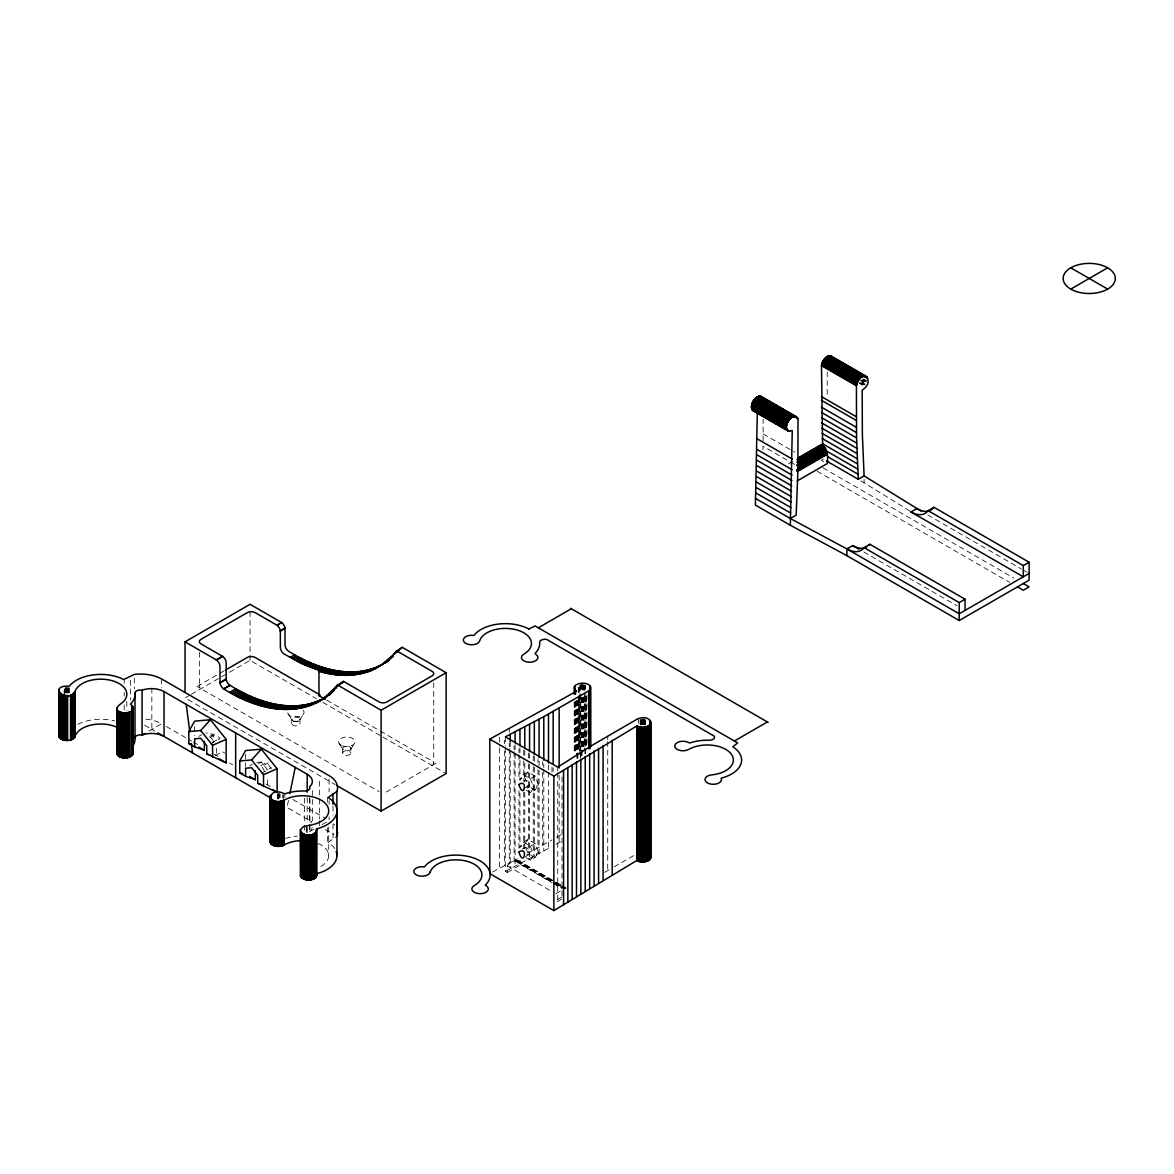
<?xml version="1.0" encoding="UTF-8"?>
<svg xmlns="http://www.w3.org/2000/svg" width="1174" height="1174" viewBox="0 0 1174 1174"><rect width="100%" height="100%" fill="white"/><g stroke="black" fill="none" stroke-linecap="round" stroke-linejoin="round"><path stroke-width="0.75" stroke-dasharray="5 3.75" d="M267.393 784.863L267.393 777.687M763.1 440.852L763.115 419.338M762.968 449.774L763.027 446.193L794.798 464.537M523.971 782.016L524.822 780.138L526.877 780.343L529.782 785.362L529.21 787.035L523.883 790.146M288.466 800.433L287.043 807.404L311.756 821.727M529.665 853.63L529.753 852.427M524.176 848.362C526.334 845.618 529.679 849.961 529.753 852.324M299.722 719.956L303.567 714.071M350.659 749.364L354.504 743.48M528.036 771.993L523.384 774.679L519.891 779.653L524.543 776.953L528.036 771.993L535.036 776.029L538.528 785.024L535.036 789.999L530.369 792.685L526.172 790.263M530.369 792.685L533.862 787.725L538.528 785.024M528.036 839.469L523.384 842.154L519.891 847.129L524.543 844.429L528.036 839.469L535.036 843.49L538.528 852.5L535.036 857.475L530.369 860.16L526.172 857.739M530.369 860.16L533.862 855.186L538.528 852.5M529.386 854.276L523.883 857.622M334.678 848.523A34.325 19.811 0 0 0 328.133 842.36L336.879 836.24M561.847 897.024L555.801 900.517L557.738 901.632L562.023 898.814L562.023 775.222M604.757 872.282L610.935 868.687M556.153 844.223L562.317 840.687M224.131 670.824L200.945 684.207A5.488 3.17 0 0 0 200.945 688.698L379.158 791.614M189.792 695.169L185.037 697.914L335.25 784.643M191.377 694.245L219.92 677.765M221.519 676.855L227.859 673.186M229.444 672.276L250.062 660.375L316.481 698.706M149.054 731.02L161.601 723.771A29.981 17.317 0 0 0 144.109 719.002M198.817 736.421L201.59 734.821M209.735 736.377L216.676 732.371M210.41 737.389L217.337 733.383M212.303 742.614L216.456 740.207L210.41 732.679L205.876 733.09M210.41 744.111L220.11 738.505A4.124 2.377 60 0 1 217.219 733.823M215.356 755.645L222.282 751.639L224.88 753.136M249.739 765.83L252.513 764.23M258.573 763.687L261.347 762.087L267.393 769.616L264.62 771.215M260.672 765.786L267.613 761.779M268.274 762.792L261.347 766.798A4.124 2.377 60 0 1 264.253 771.832M788.649 463.818L794.945 460.179M261.347 773.519L271.047 767.913M823.341 459.122L821.389 460.237L824.309 461.925M313.766 829.343L309.584 831.75A5.224 3.008 0 0 1 309.819 832.234M322.131 824.515L329.102 820.479L329.102 816.899M523.384 774.679L530.369 778.714L535.036 776.029M523.384 788.649L528.036 785.964L535.036 789.999M522.298 849.066L524.822 847.613M523.384 842.154L530.369 846.19L535.036 843.49M492.566 872.018L517.338 858.869M556.593 837.282L562.757 833.716M505.334 747.779L505.334 871.372L507.271 872.487L507.271 865.766C509.09 862.714 520.977 856.55 520.86 864.651L552.176 882.731M507.271 872.487L520.86 864.651M555.801 893.796L563.872 889.144M614.105 866.867L634.65 855.068M528.505 763.892L528.505 852.94L551.971 839.953M198.054 685.895L200.46 684.53M505.334 871.372L551.604 846.821M528.931 787.24L526.877 787.035M528.931 854.716L526.877 854.511M433.045 764.832L436.024 763.261M256.798 762.498L261.347 762.087M197.071 686.452L200.05 688.023M863.11 378.835L866.295 380.669M863.037 379.217L866.221 381.051M862.963 379.598L866.133 381.433M862.861 379.994L866.03 381.829M861.012 379.862L864.196 381.697M860.865 380.259L864.049 382.093M860.718 380.655L863.888 382.489M861.936 382.342L865.121 384.177M861.745 382.739L864.915 384.558M861.54 383.106L864.71 384.94M859.72 382.563L862.905 384.397M859.485 382.929L862.67 384.764M859.251 383.282L862.42 385.116M927.856 514.975L1021.204 568.876M1022.789 569.786L1027.529 572.53M860.924 480.826L910.584 511.468M822.974 467.868L1013.822 578.063M763.144 433.925L794.901 452.269M817.148 471.229L1009.581 582.333M863.785 551.971L957.133 605.857M326.827 700.203L378.703 730.155M380.273 731.064L432.149 761.016A5.488 3.17 0 0 1 432.149 765.507L386.921 791.614A5.488 3.17 0 0 1 382.915 792.538M322.806 702.36L381.301 736.142M382.885 737.052L446.135 773.563M535.036 857.475L528.036 853.439L524.543 844.429M518.204 860.542L565.897 887.882M517.675 860.498L564.914 887.617M517.411 860.498L554.979 882.188M556.359 882.995L565.941 888.527M516.839 860.571L562.742 886.869M516.545 860.645L565.076 888.659M516.252 860.733L555.39 883.332M556.74 884.11L564.782 888.747M515.944 860.85L561.495 887.133M515.65 860.968L562.61 888.087M515.342 861.114L562.302 888.234M553.732 883.626L561.568 888.146M507.271 865.766L551.105 891.081M166.341 726.515L191.626 741.117M193.211 742.027L199.521 745.666M213.756 753.884L220.066 757.538M229.546 763.012L232.716 764.832M265.896 783.997L270.636 786.727M292.766 799.494L325.946 818.66M144.534 725.194L154.865 731.153M325.183 829.49L333.959 834.553M339.125 743.48L342.969 749.364M288.188 714.071L292.033 719.956M530.369 778.714L533.862 787.725M524.543 776.953L528.036 785.964M530.369 846.19L533.862 855.186M864.108 479.286L864.108 482.646M827.23 371.82L827.23 396.739M645.627 719.97L645.627 725.429M645.216 719.897L645.216 725.341M644.805 719.823L644.805 725.283M644.379 719.765L644.379 725.224M643.954 717.901L643.954 725.165M643.528 719.691L643.528 725.136M643.103 719.662L643.103 725.121M642.662 719.662L642.662 725.106M642.237 719.662L642.237 725.121M641.811 719.691L641.811 725.136M641.371 719.721L641.371 725.165M640.96 719.765L640.96 725.224M640.534 719.823L640.534 725.283M640.124 719.897L640.124 725.341M638.539 718.488L638.539 723.932M607.721 736.054L607.721 739.693M607.721 741.513L607.721 870.55M586.956 694.759L586.956 745.651M586.589 696.446L586.589 745.519M586.208 696.329L586.208 745.402M585.811 696.211L585.811 745.285M585.415 685.22L585.415 688.859M585.415 696.123L585.415 747.016M585.415 748.836L585.415 754.28M585.004 685.132L585.004 690.591M585.004 692.411L585.004 746.928M585.004 748.748L585.004 754.207M584.593 685.058L584.593 694.157M584.593 695.962L584.593 750.494M584.182 685L584.182 694.098M584.182 695.903L584.182 750.435M583.757 684.956L583.757 690.415M583.757 697.679L583.757 748.572M583.317 684.926L583.317 690.385M583.317 697.649L583.317 748.542M582.891 684.912L582.891 690.356M582.891 697.635L582.891 748.528M582.465 684.897L582.465 690.356M582.465 697.62L582.465 752.152M582.025 683.092L582.025 690.356M582.025 697.635L582.025 748.528M582.025 750.333L582.025 755.792M581.6 683.107L581.6 690.385M581.6 697.649L581.6 748.542M581.6 750.362L581.6 755.807M581.174 684.956L581.174 690.415M581.174 697.679L581.174 748.572M581.174 750.391L581.174 755.836M580.748 685L580.748 692.278M580.748 694.098L580.748 750.435M580.748 752.255L580.748 757.7M580.323 685.058L580.323 692.337M580.323 694.157L580.323 750.494M580.323 752.314L580.323 757.758M579.912 685.132L579.912 696.035M579.912 697.855L579.912 754.207M579.501 687.039L579.501 694.304M579.501 696.123L579.501 750.641M579.105 687.128L579.105 698.031M579.105 699.851L579.105 750.744M578.709 687.23L578.709 698.148M578.709 699.953L578.709 749.027M578.342 687.362L578.342 694.626M578.342 696.446L578.342 749.159M577.975 700.203L577.975 751.096M577.975 752.916L577.975 758.375M577.608 700.35L577.608 751.243M577.608 753.062L577.608 758.507M577.27 700.496L577.27 751.389M577.27 753.209L577.27 758.668M576.948 700.658L576.948 751.551M576.948 753.37L576.948 758.83M576.625 700.834L576.625 753.547M576.331 701.01L576.331 753.723M576.052 701.201L576.052 752.637M575.788 701.406L575.788 752.446M575.539 701.348L575.539 752.505M575.319 701.127L575.319 752.71M575.113 702.037L575.113 753.62M574.922 702.272L574.922 753.4M574.614 702.037L574.614 753.62M574.218 702.14L574.218 753.532M559.162 775.266L559.162 842.521M557.738 767.136L557.738 770.775M557.738 772.595L557.738 901.632M553.159 767.781L553.159 771.421M551.971 767.253L551.971 772.697M548.493 764.949L548.493 770.408M548.493 772.228L548.493 848.553M543.797 763.922L543.797 767.547M543.797 769.366L543.797 851.165M542.667 761.588L542.667 765.228M542.667 772.492L542.667 845.192M539.071 761.046L539.071 768.324M539.071 770.129L539.071 853.747M537.971 758.742L537.971 762.366M537.971 769.645L537.971 847.789M534.331 756.35L534.331 765.433M534.331 767.253L534.331 856.316M533.26 755.865L533.26 764.949M533.26 766.769L533.26 850.372M529.562 753.444L529.562 762.528M529.562 764.347L529.562 858.854M528.505 752.989L528.505 762.073M524.763 750.524L524.763 755.983M524.763 763.247L524.763 781.429M524.763 792.333L524.763 848.67M523.736 750.083L523.736 759.167M523.736 760.987L523.736 780.974M523.736 791.878L523.736 848.23M519.95 747.589L519.95 758.492M519.95 760.312L519.95 780.314M519.95 793.037L519.95 847.555M519.95 860.278L519.95 863.917M518.937 748.983L518.937 752.622M518.937 754.427L518.937 779.874M518.937 790.792L518.937 848.949M515.092 744.639L515.092 751.918M515.092 753.737L515.092 866.412M514.124 746.048L514.124 749.687M514.124 751.507L514.124 860.557M510.22 741.674L510.22 750.758M510.22 752.578L510.22 868.907M509.281 728.555L509.281 732.194M509.281 743.098L509.281 746.737M509.281 748.557L509.281 863.051M505.334 736.876L505.334 745.96M504.409 740.134L504.409 743.773M504.409 751.037L504.409 865.546M499.508 737.155L499.508 746.238M499.508 748.058L499.508 868.012M433.749 682.681L433.749 763.335M350.938 748.498A4.124 2.377 0 0 1 344.76 750.568A4.124 2.377 0 0 1 344.76 746.444A4.124 2.377 0 0 1 350.938 748.498L350.938 752.989A4.124 2.377 0 0 1 344.76 755.043A4.124 2.377 0 0 1 344.76 750.934A4.124 2.377 0 0 1 350.938 752.989M342.691 748.498L342.691 752.989M332.99 806.2L332.99 815.167M332.99 824.133L332.99 838.485M329.102 779.243L329.102 791.79M329.102 800.756L329.102 804.351M328.72 826.936L328.72 855.626M327.649 797.234L327.649 802.62M327.649 827.729L327.649 842.066M319.343 781.282L319.343 797.425M319.343 799.215L319.343 818.953M319.343 820.743L319.343 826.114M312.343 790.454L312.343 797.63M312.343 799.421L312.343 820.949M309.921 798.658L309.921 832.733M309.584 797.689L309.584 822.783M309.584 824.588L309.584 831.75A17.654 10.184 0 0 0 312.225 827.465M307.192 797.572L307.192 819.085A17.654 10.184 0 0 1 311.374 822.945M307.162 827.421L307.162 832.792M306.737 827.465L306.737 832.85M306.326 825.733L306.326 832.909M304.433 798.173L304.433 823.282M304.433 825.073L304.433 830.458M300.001 719.104L300.001 723.58A4.124 2.377 0 0 1 293.823 725.635A4.124 2.377 0 0 1 293.823 721.526A4.124 2.377 0 0 1 300.001 723.58M291.754 719.104L291.754 723.58M284.856 793.859L284.856 797.439M283.213 794.725L283.213 798.32M282.846 794.578L282.846 798.173M280.072 793.918L280.072 797.513M279.647 793.873L279.647 797.469M279.221 793.844L279.221 797.425M278.796 793.829L278.796 799.201M278.37 793.815L278.37 799.201M277.93 793.829L277.93 799.201M277.504 793.844L277.504 799.23M250.062 611.537L250.062 660.375M245.586 754.163L245.586 766.827M216.456 748.278L216.456 755.454M199.345 652.318L199.345 686.526M194.649 726.603L194.649 735.687M161.601 678.939L161.601 687.905M151.842 688.169L151.842 729.406M134.306 678.044L134.306 688.8M130.431 680.289L130.431 700.012M126.821 701.406L126.821 710.373M124.224 679.79L124.224 683.371M124.224 692.337L124.224 695.933M124.224 704.899L124.224 710.27M69.207 688.008L69.339 693.408M68.796 687.949L68.796 693.32M68.371 687.891L68.371 693.276M67.945 687.861L67.945 693.247M67.52 687.832L67.52 693.218M67.079 687.832L67.079 693.203M66.654 687.832L66.654 693.203M66.214 687.847L66.214 693.218M65.788 687.876L65.788 693.247M65.362 687.905L65.362 693.291M64.952 687.964L64.952 693.35M64.526 689.828L64.526 693.408M64.115 689.901L64.115 693.496M303.215 710.211A8.233 4.755 0 0 1 297.169 717.065A8.233 4.755 0 0 1 287.747 711.635M285.473 838.471A34.325 19.811 0 0 1 297.257 836.049M317.963 843.446A26.077 15.057 0 0 1 317.963 867.806M77.778 724.343A34.325 19.811 0 0 1 114.7 720.953M271.81 768.236A4.124 2.377 60 0 1 268.743 765.257A4.124 2.377 60 0 1 268.523 761.412M209.808 737.111A4.124 2.377 60 0 1 212.465 739.561M212.758 740.134A4.124 2.377 60 0 1 213.316 742.599M333.548 823.884A29.981 17.317 0 0 1 334.693 825.146M293.632 721.085A4.124 2.377 0 0 0 299.986 719.222A4.124 2.377 0 0 0 294.014 716.976A4.124 2.377 0 0 0 293.632 721.085M342.691 745.901A8.233 4.755 0 0 0 355.047 741.777A8.233 4.755 0 0 0 342.691 737.668A8.233 4.755 0 0 0 342.691 745.901"/><path stroke-width="1.5" d="M194.649 746.899L194.649 738.828L200.71 738.285L206.756 745.813L206.756 753.884L226.171 762.851L226.171 739.341L210.41 719.735L194.649 721.144L188.823 731.578L188.823 743.538L194.649 746.899L204.349 750.259L204.349 741.293M245.586 776.308L245.586 768.236L251.632 767.693L257.693 775.222L257.693 783.293L277.108 792.259L277.108 768.75L261.347 749.144L245.586 750.553L239.76 760.987L239.76 772.932L245.586 776.308L255.286 779.668L255.286 770.702M325.242 699.293L318.961 695.668L318.976 671.293L320.135 670.618L303.244 664.264L284.225 654.094A5.488 3.17 60 0 1 280.351 647.373L280.351 631.641A5.488 3.17 60 0 0 276.462 624.92L255.096 612.608A5.488 3.17 0 0 0 247.318 612.608L200.945 639.375A5.488 3.17 0 0 0 200.945 643.866L222.649 656.413A5.488 3.17 60 0 1 226.186 662.914L226.215 679.262A5.488 3.17 60 0 0 229.899 685.249C258.016 703.079 296.89 715.406 327.429 696.167C296.186 719.691 253.701 708.377 223.676 688.844A5.488 3.17 60 0 1 220.008 682.842L219.978 666.509A5.488 3.17 60 0 0 216.442 659.993L185.037 641.84L185.037 692.484M822.651 447.147L821.462 365.584C821.712 360.902 828.096 352.405 832.557 357.483M864.108 475.925L858.282 479.286L856.55 437.858L856.418 385.747C860.16 367.271 876.787 380.244 862.171 390.208L862.376 434.497L864.108 475.925L921.531 511.321M928.135 510.661L1023.288 565.589L1023.288 576.801L910.951 511.952A28.367 16.377 60 0 0 928.135 510.661L933.961 507.3L1029.114 562.229L1029.114 580.161L959.231 620.518L846.894 555.654L790.337 525.248L755.396 505.069L757.318 412.177M790.337 525.248L792.259 430.579L788.356 431.107L753.194 410.812C747.97 405.969 756.041 392.82 762.366 397.384M788.136 430.99C781.723 425.898 794.02 410.137 798.026 419.456L797.88 471.728L796.163 515.151L790.337 518.512L755.396 498.348M116.813 752.578C117.048 760.884 136.859 758.932 132.134 750.7M300.383 829.886C301.234 837.4 317.67 836.871 316.584 828.888A34.325 19.811 0 0 0 328.133 797.528L336.879 791.408A29.981 17.317 0 0 0 329.102 775.647L161.601 678.939A29.981 17.317 0 0 0 134.306 674.463L123.696 679.511A34.325 19.811 0 0 0 69.383 686.174C46.168 684.897 68.503 705.853 75.547 690.327A26.077 15.057 0 0 1 113.188 680.993A26.077 15.057 0 0 1 120.115 704.312C106.012 715.758 143.742 715.494 130.461 704.136A34.325 19.811 0 0 0 135.01 693.188A5.224 3.008 0 0 1 142.083 690.209A17.654 10.184 0 0 1 164.022 691.589L307.192 774.253A17.654 10.184 0 0 1 309.584 786.918A5.224 3.008 0 0 1 304.433 791.012A34.325 19.811 0 0 0 285.473 793.639L284.856 793.859C265.764 784.98 267.129 809.135 285.179 799.597A26.077 15.057 0 0 1 325.55 803.603A26.077 15.057 0 0 1 309.378 825.337L303.288 826.657L300.383 829.886L300.471 875.965C303.318 882.056 317.552 881.234 316.584 873.72A34.325 19.811 0 0 0 336.204 851.502M430.198 872.047L430.315 871.768A26.077 15.057 0 0 1 467.663 861.481A26.077 15.057 0 0 1 475.206 884.976L474.912 885.211A8.233 4.755 0 0 0 473.562 891.814A8.233 4.755 0 0 0 484.935 892.768L487.005 891.506A8.233 4.755 0 0 0 485.273 885.211L485.552 884.814A34.325 19.811 0 0 0 471.405 857.255A34.325 19.811 0 0 0 424.474 866.838L424.298 866.896A8.233 4.755 0 0 0 413.996 870.389A8.233 4.755 0 0 0 420.6 876.142A8.233 4.755 0 0 0 430.198 872.047L430.242 871.798M289.905 793.463L295.261 767.326M489.793 739.121L553.864 776.102L636.836 725.972C652.788 733.647 655.708 712.765 637.82 718.752L592.767 744.932L557.738 767.136L505.334 736.876L543.797 716.654L589.143 690.65C596.73 679.834 566.411 681.595 576.625 691.207L489.793 739.121L489.793 873.617L553.864 910.598L636.836 860.469C641.019 863.697 653.903 861.555 649.809 854.716M59.302 733.838C57.027 742.129 74.197 742.878 75.547 735.159A26.077 15.057 0 0 1 117.151 727.366M301.19 873.06L300.471 875.965M270.666 839.909C268.699 847.144 280.997 847.848 285.179 844.429A26.077 15.057 0 0 1 301.263 840.584M318.976 671.293C333.621 675.622 349.544 676.987 364.395 672.761C380.215 669.606 390.164 656.149 402.256 647.358L446.135 672.702L446.135 773.563L381.095 811.117L336.821 785.553M402.256 647.358L395.609 651.79M315.336 703.05C326.871 698.618 333.167 687.128 343.483 681.346L379.158 701.949A5.488 3.17 0 0 0 386.921 701.949L432.135 675.842A5.488 3.17 0 0 0 432.135 671.367L396.43 650.719M341.722 683.473L343.483 681.346M188.823 731.578L200.71 730.522L210.41 719.735M239.76 760.987L251.632 759.93L261.347 749.144M328.559 695.419L330.76 693.863L323.452 698.236M385.101 662.914L389.577 659.905L382.665 664.058M185.037 641.84L250.062 604.302L281.129 622.235A5.488 3.17 60 0 1 285.003 628.956L285.003 644.673A5.488 3.17 60 0 0 288.892 651.409C316.055 668.417 352.464 680.524 382.768 664.264M216.265 659.891L222.473 656.295M216.442 659.993L222.649 656.413M225.687 669.928L247.318 657.44A5.488 3.17 0 0 1 255.081 657.44L320.12 694.993L318.961 695.668M219.993 682.637L226.2 679.042M220.008 682.842L226.215 679.262M144.872 733.442L142.083 735.041A5.224 3.008 0 0 0 135.01 738.02A34.325 19.811 0 0 1 132.09 747.119M223.676 688.844L229.899 685.249M223.852 688.947L230.075 685.367M229.678 692.308L235.886 688.727M290.051 657.455L294.718 654.769M231.337 693.247L237.544 689.666M291.71 658.394L296.362 655.708M232.98 694.172L239.188 690.576M293.353 659.304L298.02 656.618M234.639 695.052L240.846 691.471M295.012 660.199L299.663 657.513M236.282 695.918L242.49 692.337M296.655 661.065L301.322 658.379M237.926 696.769L244.148 693.174M298.313 661.901L302.965 659.216M239.584 697.576L245.792 693.995M299.957 662.723L304.609 660.037M241.228 698.369L247.435 694.773M301.601 663.515L306.253 660.815M242.871 699.132L249.079 695.536M303.244 664.264L307.896 661.578M244.515 699.865L250.722 696.27M304.888 665.012L309.54 662.312M246.144 700.57L252.366 696.989M306.531 665.717L311.183 663.031M247.787 701.26L253.995 697.664M308.16 666.406L312.812 663.706M249.416 701.92L255.638 698.325M309.789 667.052L314.456 664.367M251.045 702.536L257.267 698.956M311.418 667.683L316.085 664.998M252.674 703.153L258.882 699.557M313.047 668.285L317.714 665.599M254.303 703.725L260.511 700.13M314.676 668.872L319.328 666.172M255.917 704.268L262.125 700.687M316.29 669.415L320.942 666.729M257.532 704.796L263.739 701.216M317.905 669.943L322.557 667.243M259.131 705.295L265.353 701.7M319.504 670.442L324.171 667.742M260.745 705.765L266.953 702.169M319.944 671.572L325.77 668.211M262.345 706.205L268.553 702.61M321.544 672.012L327.37 668.652M263.93 706.616L270.137 703.035M323.144 672.423L328.969 669.063M265.515 706.997L271.737 703.417M324.728 672.819L330.554 669.459M267.1 707.364L273.307 703.769M326.313 673.172L332.139 669.811M268.67 707.687L274.892 704.106M327.884 673.509L333.709 670.149M270.24 707.995L276.448 704.415M329.454 673.817L335.28 670.442M271.796 708.274L278.018 704.679M331.009 674.081L336.835 670.721M273.351 708.524L279.573 704.928M332.565 674.331L338.391 670.97M274.907 708.744L281.114 705.148M334.106 674.551L339.932 671.19M276.433 708.935L282.655 705.354M335.647 674.742L341.473 671.381M277.974 709.096L284.181 705.515M337.173 674.918L342.999 671.557M279.485 709.243L285.708 705.647M338.699 675.05L344.525 671.689M280.997 709.345L287.219 705.765M340.211 675.167L346.037 671.792M282.508 709.434L288.716 705.838M341.722 675.241L347.548 671.88M284.005 709.478L290.213 705.897M343.219 675.299L349.03 671.939M285.487 709.507L291.695 705.926M344.701 675.314L350.527 671.954M286.97 709.507L293.177 705.912M346.169 675.314L351.995 671.954M288.437 709.478L294.645 705.882M347.636 675.285L353.462 671.924M289.89 709.419L296.097 705.823M349.104 675.226L354.93 671.866M291.343 709.331L297.55 705.735M350.542 675.138L356.368 671.777M292.766 709.213L298.988 705.633M351.98 675.035L357.806 671.675M294.19 709.067L300.412 705.486M353.403 674.889L359.229 671.528M295.613 708.905L301.821 705.325M354.827 674.712L360.638 671.352M297.007 708.7L303.23 705.119M336.395 685.968L342.603 682.388M356.221 674.522L362.047 671.161M298.401 708.48L304.624 704.899M335.5 687.054L340.167 684.369M357.615 674.302L363.441 670.941M394.713 652.876L399.087 650.352M299.781 708.23L306.003 704.649M358.995 674.037L364.82 670.677M393.804 653.947L396.724 652.26M301.146 707.951L307.368 704.356M333.665 689.167L336.777 687.377M360.359 673.759L366.185 670.398M302.51 707.643L308.718 704.048M332.726 690.195L335.837 688.404M361.709 673.45L367.535 670.09M303.846 707.306L310.068 703.725M363.06 673.113L368.885 669.752M305.181 706.939L311.389 703.358M330.789 692.161L333.886 690.371M364.395 672.761L370.206 669.4M389.988 657.968L392.908 656.295M306.502 706.557L312.71 702.962M329.791 693.1L334.443 690.415M365.701 672.364L371.527 669.004M389.005 658.922L393.363 656.398M307.793 706.132L314.016 702.551M328.779 694.025L333.431 691.339M367.007 671.954L372.833 668.578M387.978 659.832L390.898 658.159M309.085 705.691L315.307 702.096M327.737 694.92L332.403 692.22M368.298 671.499L374.124 668.138M386.95 660.727L389.871 659.054M310.362 705.207L316.584 701.626M326.695 695.786L329.806 693.995M369.575 671.029L375.401 667.668M385.908 661.608L388.814 659.92M311.624 704.708L317.846 701.127M325.624 696.637L330.29 693.937M370.837 670.53L376.663 667.17M384.837 662.444L389.21 659.92M312.886 704.18L320.326 700.042M372.085 670.002L379.143 666.084M374.55 668.872L387.376 661.461M1070.776 289.098L1107.654 267.804M797.777 458.183L821.389 444.55C827.743 448.365 828.169 457.112 827.215 463.598L797.307 480.87M798.085 458.359L821.697 444.726M798.393 458.564L822.005 444.931M797.117 459.694L822.299 445.151M797.425 459.929L822.607 445.386M797.718 460.179L822.901 445.65M798.012 460.457L823.194 445.915M798.291 460.736L823.473 446.193M796.999 461.94L823.766 446.502M797.278 462.248L824.031 446.81M797.542 462.571L824.309 447.133M797.806 462.908L824.559 447.455M798.056 463.26L824.808 447.808M798.305 463.613L825.058 448.16M796.955 464.875L825.293 448.527M797.175 465.256L825.513 448.894M797.381 465.623L825.718 449.275M797.586 466.005L825.924 449.657M797.777 466.401L826.1 450.038M797.938 466.782L826.276 450.434M798.1 467.179L826.437 450.816M798.247 467.575L826.584 451.212M798.379 467.971L826.716 451.608M798.496 468.353L826.834 452.005M797.029 469.659L826.936 452.386M337.276 684.853L381.095 710.241L446.135 672.702M797.117 470.04L827.024 452.782M797.175 470.422L827.083 453.164M797.234 470.803L827.142 453.546M797.278 471.185L827.186 453.912M797.307 471.537L827.215 454.279M538.323 627.811L571.312 608.763M790.337 518.512L846.894 548.933L852.72 545.572A28.367 16.377 60 0 0 864.049 548.067M910.951 511.952L916.777 508.577A28.367 16.377 60 0 0 929.485 510.675M846.894 555.654L846.894 548.933A28.367 16.377 60 0 0 864.079 547.642L869.905 544.281L965.043 599.21L965.043 610.421M864.079 547.642L959.231 602.585L965.043 599.21M1023.288 565.589L1029.114 562.229M734.381 741.014L767.385 721.951M1029.114 573.44L959.231 613.782L846.894 548.933M528.74 629.088L535.065 625.933L737.639 742.893L732.781 746.767A34.325 19.811 0 0 1 721.232 778.127L721.115 778.157A8.233 4.755 0 0 1 714.027 784.276A8.233 4.755 0 0 1 705.031 779.125L705.823 777.452A8.233 4.755 0 0 1 712.236 774.825L714.027 774.576A26.077 15.057 0 0 0 730.199 752.842A26.077 15.057 0 0 0 689.828 748.836L689.402 749.012A8.233 4.755 0 0 1 677.985 749.79A8.233 4.755 0 0 1 676.341 743.215L678.513 742.027A8.233 4.755 0 0 1 688.83 742.658L690.121 742.863A34.325 19.811 0 0 1 709.067 740.236A5.224 3.008 0 0 0 714.232 736.157L546.717 639.448A5.224 3.008 0 0 0 539.658 642.427A34.325 19.811 0 0 1 535.109 653.375L535.476 654.109A8.233 4.755 0 0 1 536.562 660.067L534.493 661.329A8.233 4.755 0 0 1 523.105 660.375A8.233 4.755 0 0 1 524.47 653.786L524.763 653.536A26.077 15.057 0 0 0 517.822 630.233A26.077 15.057 0 0 0 480.181 639.566L479.755 640.608A8.233 4.755 0 0 1 475.191 644.306L472.3 644.761A8.233 4.755 0 0 1 463.378 639.566A8.233 4.755 0 0 1 473.856 635.457L473.973 635.472A34.325 19.811 0 0 1 528.344 628.736L528.858 629.029M212.582 757.245L212.582 745.299L226.171 739.341M263.519 786.653L263.519 774.693L277.108 768.75M755.513 411.12L753.194 410.812M188.823 743.538L191.744 744.096M239.76 772.932L242.68 773.505M206.756 753.884L209.985 754.999M257.693 783.293L260.922 784.408M1070.776 267.804L1107.654 289.098M830.899 355.942L866.706 376.619M830.15 355.781L867.219 377.192M829.607 355.781L867.498 377.661M829.314 355.81L864.446 376.091M829.035 355.854L864.548 376.355M828.741 355.927L867.806 378.483M828.448 356.015L863.389 376.194M828.14 356.118L863.081 376.296M827.846 356.25L862.787 376.428M827.538 356.397L862.479 376.575M827.23 356.573L862.171 376.737M826.922 356.749L861.863 376.927M826.613 356.955L861.569 377.133M826.32 357.175L861.261 377.353M826.012 357.41L860.968 377.588M825.718 357.674L860.659 377.837M825.425 357.938L860.366 378.116M825.146 358.217L860.087 378.395M824.852 358.525L859.794 378.688M824.588 358.833L859.529 379.011M824.309 359.156L859.251 379.334M824.06 359.493L859.001 379.657M823.796 359.831L858.737 380.009M823.561 360.183L858.502 380.361M823.326 360.55L858.267 380.728M823.106 360.917L858.047 381.095M822.901 361.298L857.842 381.477M822.695 361.68L857.636 381.858M822.504 362.076L857.46 382.24M822.343 362.458L857.284 382.636M822.182 362.854L857.123 383.032M822.035 363.25L856.976 383.414M821.903 363.647L856.844 383.81M821.785 364.028L856.726 384.206M821.683 364.424L856.624 384.602M821.595 364.82L856.536 384.984M821.521 365.202L856.462 385.366M821.462 365.584L856.418 385.747M821.389 396.577L856.33 416.755M821.404 400.29L856.345 420.468M821.448 407.158L856.389 427.336M821.506 412.426L856.462 432.604M821.609 417.68L856.55 437.858M821.727 422.919L856.668 443.097M821.873 428.143L856.815 448.321M760.987 396.313L796.794 416.99M760.238 396.152L797.307 417.562M759.695 396.152L797.586 418.032M759.402 396.166L797.704 418.282M759.123 396.225L794.064 416.388M794.637 416.726L797.806 418.56M758.83 396.284L793.771 416.462M758.536 396.372L793.477 416.55M758.228 396.489L793.169 416.667M822.049 433.353L856.991 453.531M757.92 396.621L792.876 416.785M757.626 396.768L792.567 416.946M757.318 396.929L792.259 417.108M757.01 397.12L791.951 417.298M756.702 397.326L791.643 417.489M756.408 397.546L791.349 417.709M756.1 397.781L791.041 417.959M755.807 398.03L790.748 418.208M755.513 398.309L790.454 418.472M755.22 398.588L790.175 418.766M754.941 398.881L789.882 419.059M754.662 399.189L789.618 419.367M754.398 399.512L789.339 419.69M822.255 438.533L857.196 458.711M754.134 399.85L789.089 420.028M753.884 400.202L788.825 420.365M753.649 400.554L788.59 420.732M753.414 400.921L788.356 421.084M753.194 401.288L788.136 421.466M752.974 401.669L787.93 421.833M752.783 402.051L787.725 422.214M752.593 402.433L787.534 422.611M752.417 402.829L787.372 422.992M822.49 443.713L857.431 463.877M752.27 403.21L787.211 423.388M752.123 403.607L787.064 423.785M751.991 404.003L786.932 424.181M751.874 404.399L786.815 424.577M751.771 404.795L786.712 424.959M751.683 405.177L786.624 425.355M751.609 405.558L786.551 425.736M751.551 405.94L786.492 426.118M751.521 406.307L786.463 426.485M751.492 406.674L786.433 426.852M751.477 407.04L786.433 427.204M751.492 407.378L786.433 427.556M751.521 407.716L786.463 427.894M825.924 450.699L857.68 469.042M751.551 408.053L786.492 428.216M751.609 408.361L786.551 428.539M751.683 408.669L786.624 428.833M751.771 408.948L786.712 429.126M751.874 409.227L789.882 431.372M752.123 409.726L789.618 431.372M752.417 410.166L789.089 431.328M827.787 456.745L857.974 474.179M826.511 460.956L858.282 479.286M1023.288 583.522L1029.114 586.883L1023.288 590.243L1017.462 586.883M757.318 438.885L792.259 459.049M757.215 449.554L792.156 469.732M757.113 454.925L792.054 475.103M756.995 460.296L791.936 480.474M756.848 465.696L791.79 485.86M756.672 471.097L791.614 491.275M756.467 476.527L791.408 496.69M756.232 481.956L791.188 502.134M755.983 487.401L790.924 507.579M852.72 545.572L859.045 549.227M755.704 492.875L790.645 513.038M570.549 608.308L768.163 722.406M198.817 747.06L204.349 750.259M219.23 758.844L226.171 762.851M249.739 776.454L255.286 779.668M272.94 789.853L277.108 792.259M157.903 732.899L269.917 797.513M251.632 759.93L263.519 774.693M200.71 730.522L212.582 745.299M316.466 828.917L316.466 876.523M762.513 397.604L762.953 398.676M186.24 704.385L189.718 731.299M191.333 743.846L192.492 752.827M959.231 602.585L959.231 620.518M650.822 721.863L650.822 857.842M650.513 721.13L650.513 858.576M650.367 720.895L650.367 858.81M650.014 720.44L650.014 859.265M649.809 720.22L649.809 859.485M649.589 725.194L649.589 859.691M649.339 725.4L649.339 859.896M649.075 725.605L649.075 860.102M648.796 725.796L648.796 860.293M648.503 725.972L648.503 860.469M648.195 726.148L648.195 860.645M647.857 726.31L647.857 860.806M647.52 726.457L647.52 860.953M647.168 726.603L647.168 861.1M646.786 726.735L646.786 861.232M646.419 726.853L646.419 861.349M646.023 726.955L646.023 861.452M645.627 727.058L645.627 861.555M645.216 727.132L645.216 861.628M644.805 727.205L644.805 861.701M644.379 727.264L644.379 861.76M643.954 727.308L643.954 861.804M643.528 727.337L643.528 861.833M643.103 727.366L643.103 861.863M642.662 727.366L642.662 861.863M642.237 727.366L642.237 861.863M641.811 727.337L641.811 861.833M641.371 727.308L641.371 861.804M640.96 727.264L640.96 861.76M640.534 727.205L640.534 861.701M640.124 727.132L640.124 861.628M639.713 727.058L639.713 861.555M639.316 726.955L639.316 861.452M638.92 726.853L638.92 861.349M638.539 726.735L638.539 861.232M638.172 726.603L638.172 861.1M637.82 726.457L637.82 860.953M637.482 726.31L637.482 860.806M637.144 726.148L637.144 860.645M636.836 725.972L636.836 860.469M612.182 740.207L612.182 874.703M603.084 745.578L603.084 880.074M598.579 748.293L598.579 882.789M594.103 751.022L594.103 885.519M590.61 687.098L590.61 746.752M590.434 686.614L590.434 747.236M590.17 686.144L590.17 747.721M589.994 685.909L589.994 747.941M589.818 690.004L589.612 748.396M589.656 753.752L589.656 888.248M589.377 690.444L589.377 748.601M589.143 690.65L589.143 748.807M585.239 756.511L585.239 891.007M580.851 759.284L580.851 893.781M576.493 762.058L576.493 896.554M575.539 690.444L575.539 694.069M575.319 690.224L575.319 693.863M575.113 690.004L575.113 693.643M574.761 689.549L574.922 693.423M574.614 686.379L574.497 693.878M574.394 686.849L574.394 694.128M572.149 764.861L572.149 899.357M567.849 767.679L567.849 902.175M563.564 770.496L563.564 904.993M559.162 708.025L559.162 768.001M553.864 776.102L553.864 910.598M553.159 711.444L553.159 764.157M548.493 714.056L548.493 763.129M543.797 716.654L543.797 760.282M539.071 719.236L539.071 757.406M534.331 721.805L534.331 754.53M529.562 724.358L529.562 751.624M524.763 726.897L524.763 748.704M519.95 729.421L519.95 745.769M515.092 731.916L515.092 742.819M510.22 734.41L510.22 741.674M381.095 710.241L381.095 811.117M336.953 810.794L336.953 855.626M336.879 791.408L336.879 836.24A29.981 17.317 0 0 0 337.554 831.999M332.99 793.653L332.99 804.41M316.701 829.475L316.672 876.039M316.334 831.926L316.173 876.993M315.997 832.395L315.997 877.227M315.791 832.615L315.791 877.448M315.571 832.821L315.571 877.653M315.336 833.041L315.336 877.873M315.087 833.232L315.087 878.064M314.808 833.423L314.808 878.255M314.515 833.613L314.515 878.446M314.206 833.789L314.206 878.622M313.884 833.951L313.884 878.783M313.546 834.098L313.546 878.944M313.194 834.244L313.194 879.077M312.842 834.376L312.842 879.209M312.46 834.509L312.46 879.341M312.079 834.611L312.079 879.443M311.682 834.714L311.682 879.546M311.271 834.802L311.271 879.634M310.861 834.875L310.861 879.708M310.45 834.934L310.45 879.766M310.024 834.993L310.024 879.825M309.598 835.022L309.598 879.854M309.173 835.052L309.173 879.884M308.733 835.066L308.733 879.898M308.307 835.066L308.307 879.898M307.867 835.052L307.867 879.884M307.441 835.022L307.441 879.854M307.192 774.253L307.192 792.186M307.016 834.978L307.016 879.81M306.605 834.919L306.605 879.752M306.179 834.861L306.179 879.693M305.768 834.773L305.768 879.605M305.372 834.685L305.372 879.517M304.976 834.582L304.976 879.414M304.594 834.465L304.594 879.297M304.227 834.347L304.227 879.179M303.861 834.2L303.861 879.033M303.523 834.054L303.523 878.886M303.185 833.892L303.185 878.724M302.863 833.731L302.863 878.563M302.569 833.555L302.569 878.387M302.276 833.364L302.276 878.196M302.012 833.173L302.012 878.005M301.762 832.968L301.762 877.8M301.527 832.762L301.527 877.594M301.322 832.542L301.322 877.374M301.131 832.322L301.131 877.154M300.808 831.852L300.955 876.919M300.559 831.383L300.676 876.45M284.196 800.14L284.196 844.972M283.873 800.316L283.873 845.148M283.55 800.477L283.55 845.309M283.213 800.624L283.213 845.456M282.846 800.771L282.846 845.603M282.479 800.903L282.479 845.735M282.098 801.02L282.098 845.852M281.716 801.123L281.716 845.955M281.32 801.226L281.32 846.058M280.909 801.299L280.909 846.131M280.498 801.372L280.498 846.205M280.072 801.431L280.072 846.263M279.647 801.475L279.647 846.307M279.221 801.504L279.221 846.351M278.796 801.534L278.796 846.366M278.37 801.534L278.37 846.366M277.93 801.534L277.93 846.366M277.504 801.504L277.504 846.351M277.079 801.475L277.079 846.307M276.653 801.431L276.653 846.263M276.228 801.372L276.228 846.205M275.817 801.299L275.817 846.131M275.406 801.226L275.406 846.058M275.01 801.123L275.01 845.955M274.628 801.02L274.628 845.852M274.246 800.903L274.246 845.735M273.88 800.771L273.88 845.603M273.527 800.624L273.527 845.456M273.175 800.477L273.175 845.309M272.852 800.316L272.852 845.148M272.544 800.14L272.544 844.972M272.236 799.964L272.236 844.796M271.957 799.773L271.957 844.605M271.693 799.582L271.693 844.414M271.458 799.377L271.458 844.209M271.223 799.156L271.223 843.989M271.018 798.936L271.018 843.768M270.666 798.481L270.842 843.548M270.534 795.312L270.534 843.079M270.402 795.546L270.402 842.844M270.167 796.28L270.167 842.11M235.651 732.899L235.651 777.731M164.022 691.589L164.022 736.421L162.54 735.658A17.654 10.184 0 0 0 142.083 735.041L142.083 690.209M135.01 693.188L135.01 738.02M133.234 707.995L133.234 753.326M133.058 707.247L133.058 754.06M132.838 706.777L132.838 754.544M132.53 706.308L132.53 755.014M132.339 706.088L132.339 755.234M132.134 705.868L132.134 755.454M131.914 710.828L131.914 755.66M129.844 712.09L129.844 756.922M129.492 712.236L129.492 757.069M129.125 712.354L129.125 757.186M128.744 712.486L128.744 757.318M128.362 712.589L128.362 757.421M127.951 712.677L127.951 757.509M127.555 712.765L127.555 757.597M127.144 712.838L127.144 757.67M126.719 712.897L126.719 757.729M126.293 712.941L126.293 757.773M125.867 712.97L125.867 757.802M125.442 712.985L125.442 757.817M125.002 713L125.002 757.832M124.576 712.985L124.576 757.817M124.15 712.97L124.15 757.802M123.71 712.941L123.71 757.773M123.285 712.897L123.285 757.729M122.874 712.838L122.874 757.67M122.463 712.765L122.463 757.597M122.052 712.677L122.052 757.509M121.656 712.589L121.656 757.421M121.26 712.486L121.26 757.318M120.893 712.354L120.893 757.186M120.511 712.236L120.511 757.069M120.159 712.09L120.159 756.922M119.821 711.943L119.821 756.775M119.499 711.782L119.499 756.614M119.176 711.605L119.176 756.438M118.882 711.429L118.882 756.261M118.603 711.239L118.603 756.071M118.339 711.033L118.339 755.865M118.09 710.828L118.09 755.66M117.87 710.622L117.87 755.454M117.664 710.402L117.664 755.234M117.312 709.947L117.473 755.014M117.165 709.712L117.165 754.544M116.872 708.979L117.048 754.31M116.813 707.746L116.813 753.576M75.048 691.618L75.048 736.45M74.96 691.853L74.857 736.934M74.725 692.337L74.578 737.404M74.402 692.792L74.402 737.624M74.211 693.027L74.211 737.859M74.006 693.232L74.006 738.064M73.771 693.452L73.771 738.285M73.522 693.658L73.522 738.49M73.243 693.849L73.243 738.681M72.964 694.039L72.964 738.872M72.656 694.216L72.656 739.048M72.348 694.377L72.348 739.209M72.01 694.538L72.01 739.371M71.658 694.685L71.658 739.517M71.306 694.817L71.306 739.649M70.939 694.949L70.939 739.781M70.543 695.067L70.543 739.899M67.652 695.522L67.652 740.354M67.226 695.536L67.226 740.368M66.801 695.551L66.801 740.383M66.36 695.536L66.36 740.368M65.935 695.507L65.935 740.339M65.509 695.478L65.509 740.31M65.084 695.419L65.084 740.251M64.673 695.36L64.673 740.192M64.262 695.287L64.262 740.119M63.851 695.199L63.851 740.031M63.455 695.096L63.455 739.928M63.073 694.993L63.073 739.825M62.692 694.861L62.692 739.693M62.325 694.729L62.325 739.561M61.973 694.582L61.973 739.415M61.635 694.436L61.635 739.268M61.312 694.274L61.312 739.106M61.004 694.098L61.004 738.93M60.725 693.907L60.725 738.74M60.446 693.717L60.446 738.549M60.182 693.511L60.182 738.343M59.947 693.306L59.947 738.138M59.727 693.1L59.727 737.932M59.36 692.645L59.536 737.712M59.155 689.241L59.199 737.243M59.023 689.476L59.052 737.008M58.817 689.96L58.847 736.524M866.706 547.084A28.367 16.377 60 0 1 865.414 547.671M869.905 544.281A28.367 16.377 60 0 1 868.951 545.382M933.961 507.3A28.367 16.377 60 0 1 930.762 510.103M518.937 784.54C523.648 800.859 528.491 777.936 518.937 784.54M518.937 852.016C523.648 868.334 528.491 845.412 518.937 852.016M281.643 622.572L276.991 625.272L281.643 622.572M284.944 628.119L280.307 631.025L284.944 628.119M1076.176 291.49A26.077 15.057 0 0 0 1115.3 278.458A26.077 15.057 0 0 0 1076.176 265.412A26.077 15.057 0 0 0 1076.176 291.49"/></g></svg>
